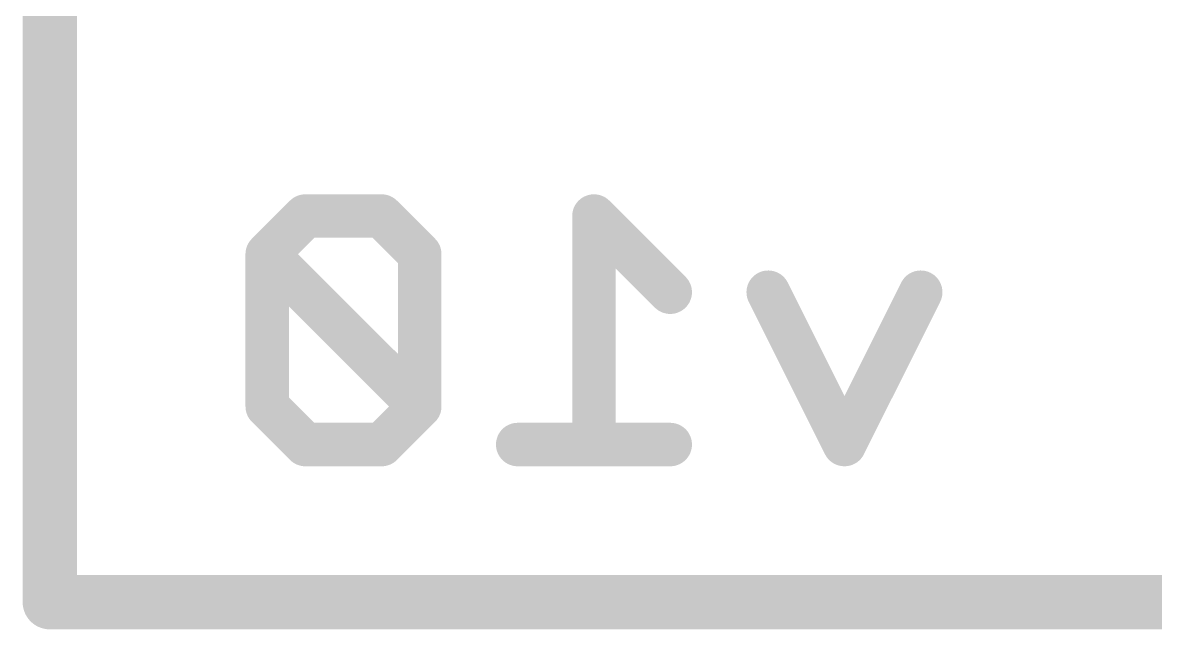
# Model space of a CAD drawing. Extents: x -15.2 to 25.5, y -11.4 to 25.5.
# Drawn here: x -0.13 to 5.16, y -0.13 to 2.71 of the extents above; entities that cross this region are included whole.
import ezdxf

# ---------------------------------------------------------------- set-up
doc = ezdxf.new("R2010")
doc.units = 0
for name, color, linetype in [('1', 12, 'CONTINUOUS'), ('16', 132, 'CONTINUOUS'), ('20', 53, 'CONTINUOUS')]:
    doc.layers.add(name, color=color, linetype=linetype)

msp = doc.modelspace()

# ---------------------------------------------------------------- linework, layer by layer
at = {"layer": '1', "const_width": 0.254}
for points in [[(0, 0), (0, 25.4)], [(25.4, 0), (0, 0)]]:
    msp.add_lwpolyline(points, dxfattribs=at)
at = {"layer": '1', "const_width": 0.127}
for points in [[(0, 0.0635, 1), (0, -0.0635)], [(-0.0635, 0, 1), (0.0635, 0)]]:
    msp.add_lwpolyline(points, format="xyb", dxfattribs=at)
at = {"layer": '16'}
for points, const_width in [([(0, 0), (0, 25.4)], 0.254), ([(1.1928, 1.8043), (1.0149, 1.6264)], 0.2032), ([(1.5488, 1.8043), (1.1928, 1.8043)], 0.2032), ([(1.7267, 1.6264), (1.5488, 1.8043)], 0.2032), ([(2.8961, 1.4484), (2.5402, 1.8043)], 0.2032), ([(2.5402, 1.8043), (2.5402, 0.7366)], 0.2032), ([(1.0149, 1.6264), (1.0149, 0.9146)], 0.2032), ([(1.7267, 0.9146), (1.0149, 1.6264)], 0.2032), ([(1.7267, 0.9146), (1.7267, 1.6264)], 0.2032), ([(3.7096, 0.7366), (3.3537, 1.4484)], 0.2032), ([(4.0655, 1.4484), (3.7096, 0.7366)], 0.2032), ([(1.0149, 0.9146), (1.1928, 0.7366)], 0.2032), ([(1.5488, 0.7366), (1.7267, 0.9146)], 0.2032), ([(1.1928, 0.7366), (1.5488, 0.7366)], 0.2032), ([(2.8961, 0.7366), (2.1843, 0.7366)], 0.2032), ([(25.4, 0), (0, 0)], 0.254)]:
    msp.add_lwpolyline(points, dxfattribs=dict(at, const_width=const_width))
for points, const_width in [([(1.1928, 1.8551, 1), (1.1928, 1.7535)], 0.1016), ([(1.2288, 1.7684, 1), (1.1569, 1.8402)], 0.1016), ([(1.5847, 1.8402, 1), (1.5128, 1.7684)], 0.1016), ([(1.5488, 1.7535, 1), (1.5488, 1.8551)], 0.1016), ([(2.5761, 1.8402, 1), (2.5043, 1.7684)], 0.1016), ([(2.591, 1.8043, 1), (2.4894, 1.8043)], 0.1016), ([(1.0657, 1.6264, 1), (0.9641, 1.6264)], 0.1016), ([(1.0508, 1.6623, 1), (0.979, 1.5904)], 0.1016), ([(0.979, 1.6623, 1), (1.0508, 1.5904)], 0.1016), ([(1.7775, 1.6264, 1), (1.6759, 1.6264)], 0.1016), ([(1.6908, 1.5904, 1), (1.7626, 1.6623)], 0.1016), ([(2.8602, 1.4125, 1), (2.932, 1.4843)], 0.1016), ([(3.3991, 1.4711, 1), (3.3083, 1.4257)], 0.1016), ([(4.1109, 1.4257, 1), (4.0201, 1.4711)], 0.1016), ([(1.0508, 0.9505, 1), (0.979, 0.8786)], 0.1016), ([(1.7626, 0.8786, 1), (1.6908, 0.9505)], 0.1016), ([(0.9641, 0.9146, 1), (1.0657, 0.9146)], 0.1016), ([(1.6759, 0.9146, 1), (1.7775, 0.9146)], 0.1016), ([(1.6908, 0.8786, 1), (1.7626, 0.9505)], 0.1016), ([(1.1928, 0.7874, 1), (1.1928, 0.6858)], 0.1016), ([(1.1569, 0.7007, 1), (1.2288, 0.7725)], 0.1016), ([(1.5128, 0.7725, 1), (1.5847, 0.7007)], 0.1016), ([(1.5488, 0.6858, 1), (1.5488, 0.7874)], 0.1016), ([(2.1843, 0.7874, 1), (2.1843, 0.6858)], 0.1016), ([(2.8961, 0.6858, 1), (2.8961, 0.7874)], 0.1016), ([(3.6642, 0.7593, 1), (3.755, 0.7139)], 0.1016), ([(3.6642, 0.7139, 1), (3.755, 0.7593)], 0.1016), ([(2.4894, 0.7366, 1), (2.591, 0.7366)], 0.1016), ([(0, 0.0635, 1), (0, -0.0635)], 0.127), ([(-0.0635, 0, 1), (0.0635, 0)], 0.127)]:
    msp.add_lwpolyline(points, format="xyb", dxfattribs=dict(at, const_width=const_width))
at = {"layer": '20', "const_width": 0.2032}
for points in [[(0, 0), (0, 25.4)], [(25.4, 0), (0, 0)]]:
    msp.add_lwpolyline(points, dxfattribs=at)
at = {"layer": '20', "const_width": 0.1016}
for points in [[(0, 0.0508, 1), (0, -0.0508)], [(-0.0508, 0, 1), (0.0508, 0)]]:
    msp.add_lwpolyline(points, format="xyb", dxfattribs=at)

doc.saveas('drawing.dxf')
